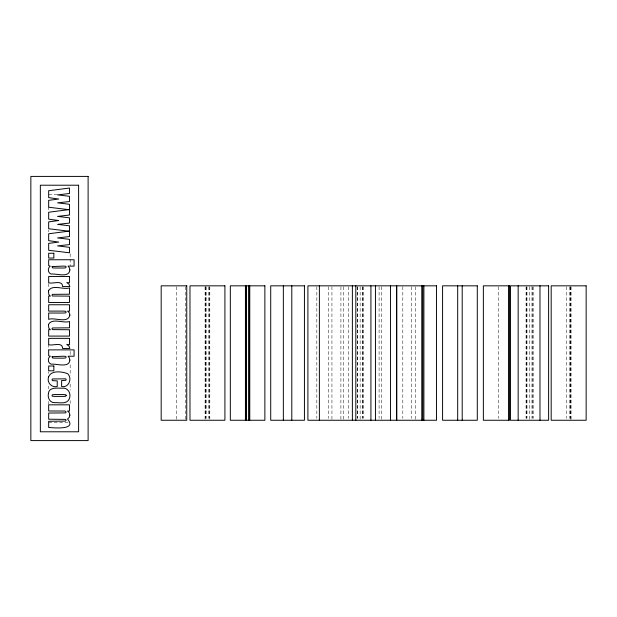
<?xml version="1.0" encoding="UTF-8"?>
<svg xmlns="http://www.w3.org/2000/svg" width="617" height="617" viewBox="0 0 617 617"><rect width="100%" height="100%" fill="white"/><g stroke="black" fill="none" stroke-linecap="round" stroke-linejoin="round"><path stroke-width="0.46" stroke-dasharray="3.08 2.31" d="M48.789 194.347L58.368 194.332M48.789 422.653L68.31 422.653M571.049 286.789L571.049 420.254M570.802 286.789L570.802 420.254M570.301 286.789L570.301 418.334M569.653 286.789L569.653 418.334M566.283 286.789L566.283 418.334M533.188 286.789L533.188 418.334M532.378 286.789L532.378 418.334M531.977 286.789L531.977 418.334M529.679 286.789L529.679 420.254M526.972 286.789L526.972 418.334M526.779 286.789L526.779 418.334M526.07 286.789L526.07 418.334M498.459 286.789L498.459 418.334M415.434 286.789L415.434 420.254M411.701 286.789L411.701 418.334M402.808 286.789L402.808 418.334M381.645 286.789L381.645 420.254M379.085 286.789L379.085 418.334M363.652 286.789L363.652 418.334M362.842 286.789L362.842 418.334M362.441 286.789L362.441 418.334M360.143 286.789L360.143 420.254M357.436 286.789L357.436 418.334M357.243 286.789L357.243 418.334M348.62 286.789L348.62 418.334M343.414 286.789L343.414 420.254M340.923 286.789L340.9 420.254M331.938 286.789L331.938 420.254M328.313 286.789L328.313 418.334M316.837 286.789L316.837 418.334M209.811 286.789L209.811 420.254M209.364 286.789L209.387 418.334M208.677 286.789L208.677 418.334M206.178 286.789L206.178 418.334M205.708 286.789L205.708 418.334M205.492 286.789L205.492 418.334M205.083 286.789L205.083 420.254M185.609 286.789L185.609 420.254M176.277 286.789L176.277 420.254M70.184 253.71L70.168 265.634M70.168 351.366L70.168 355.222M70.168 364.855L70.184 375.645M70.168 384.121L70.184 390.168M70.184 400.657L70.168 403.387M48.774 206.78L48.789 210.721M48.789 229.987L48.789 231.915M48.774 283.658L48.774 289.18M48.774 344.163L48.774 350.61M48.789 371.596L48.789 373.524M48.789 386.049L48.789 388.934M48.789 401.459L48.774 404.667"/><path stroke-width="0.93" d="M69.497 209.556L48.666 212.24L48.666 219.143L58.731 220.547L48.666 221.865L48.666 228.745L69.497 231.282M69.497 231.074L48.666 233.766L48.666 240.661L58.731 242.072L48.666 243.383L48.666 250.271L69.497 252.8L69.497 247.34L57.566 245.882L69.497 244.602L69.497 239.35L57.566 237.923L69.497 236.542L69.497 225.822L57.566 224.364L69.497 223.084L69.497 217.832L57.566 216.405L69.497 215.017L69.497 204.296L57.566 202.846L69.497 201.558L69.497 196.306L57.566 194.887L69.497 193.499L69.497 188.031L48.666 190.722L48.666 197.617L58.731 199.029L48.666 200.348L48.666 207.227L69.497 209.757M539.983 285.833L539.983 420.254M518.157 285.833L518.157 420.254M508.539 285.833L508.539 420.254M462.202 285.833L462.202 420.254M457.683 285.833L457.683 420.254M423.894 285.833L423.894 420.254M422.784 285.833L422.784 420.254M421.781 285.833L421.781 420.254M396.746 285.833L396.746 420.254M396.6 285.833L396.6 420.254M390.538 285.833L390.538 420.254M375.445 285.833L375.445 420.254M370.925 285.833L370.925 420.254M355.824 285.833L355.824 420.254M352.376 285.833L352.376 420.254M319.382 285.833L319.382 420.254M291.802 285.833L291.802 420.254M283.342 285.833L283.342 420.254M249.769 285.833L249.769 420.254M249.353 285.833L249.353 420.254M248.69 285.833L248.69 420.254M246.468 285.833L246.468 420.254M245.844 285.833L245.844 420.254M245.427 285.833L245.427 420.254M48.404 393.607C47.447 397.741 49.884 402.909 54.643 402.685C59.402 402.323 66.806 404.659 69.235 398.944C71.641 393.746 67.893 387.013 61.723 388.216C57.188 388.193 48.828 386.921 48.404 393.607M69.875 269.938C69.289 278.252 56.394 273.362 51.057 274.064C47.71 272.945 47.455 268.002 50.239 266.097L48.666 265.688L48.666 259.749L74.079 259.749L74.079 266.097L68.063 266.097L69.42 267.847L69.875 269.938M69.875 360.058C69.289 368.372 56.394 363.482 51.057 364.177C47.71 363.066 47.455 358.115 50.239 356.21L48.666 355.801L48.666 349.87L74.079 349.87L74.079 356.21L68.063 356.21L69.42 357.96L69.875 360.058M48.411 290.985L48.812 294.517L50.393 296.137L48.666 296.029L48.666 302.477L69.497 302.477L69.497 296.137L52.445 296.006L51.975 295.165L52.43 294.355L69.497 294.209L69.497 287.869C63.605 290.113 51.998 283.866 48.411 290.985M48.411 324.596L48.812 328.121L50.393 329.748L48.666 329.632L48.666 336.088L69.497 336.088L69.497 329.748L52.445 329.609L51.975 328.776L52.43 327.966L69.497 327.812L69.497 321.472C63.605 323.724 51.998 317.477 48.411 324.596M48.519 377.033C46.73 382.501 51.566 387.885 57.234 386.52L57.234 380.874L52.561 380.643L51.975 379.771L52.538 378.938L65.788 378.846L66.181 379.586L65.734 380.334L61.631 380.542L61.631 386.52C68.919 388.108 72.521 378.337 67.677 373.686C62.032 371.534 51.142 369.899 48.519 377.033M69.875 415.071L69.281 417.347L67.515 419.074C77.711 430.604 52.453 427.689 48.666 427.442L48.666 421.288L65.549 421.11L66.181 420.27L65.556 419.398L48.666 419.205L48.666 413.051L65.572 412.904L66.181 412.079L65.078 411.022L48.666 410.991L48.666 404.837L69.497 404.837L69.497 411.099L67.515 410.991L69.281 412.75L69.875 415.071M69.875 315.086C68.101 324.018 54.203 316.984 48.666 319.382L48.666 313.043L63.088 313.043L65.71 312.904L66.181 312.117L65.641 311.269L62.749 311.099L48.666 311.099L48.666 304.759L69.497 304.759L69.497 311.207L67.577 311.099L69.297 312.788L69.875 315.086M66.181 395.497L65.764 396.237L63.752 396.407L54.142 396.407L52.383 396.23L51.975 395.482L52.422 394.749L54.35 394.556L63.752 394.556L65.764 394.749L66.181 395.497M52.098 266.583L52.46 267.847L54.805 268.025L63.574 268.025L65.687 267.824L66.181 267.022L65.749 266.266L63.574 266.097L52.098 266.583M52.098 356.703L52.46 357.96L54.805 358.145L63.574 358.145L65.687 357.937L66.181 357.135L65.749 356.387L63.574 356.21L52.098 356.703M88.108 176.408L30.85 176.408L30.85 440.592L88.108 440.592L88.108 176.408M78.614 185.216L40.344 185.216L40.344 431.784L78.614 431.784L78.614 185.216M53.849 253.255L48.666 253.255L48.666 258.045L53.849 258.045L53.849 253.255M69.497 276.455L48.666 276.455L48.666 282.794C52.445 284.206 62.718 279.563 62.541 286.55L69.875 286.55L69.004 284.236L66.759 282.547L69.497 282.794L69.497 276.455M186.75 285.833L161.184 285.833L161.184 420.254L186.75 420.254L186.75 285.833M224.912 285.833L189.982 285.833L189.982 420.254L224.912 420.254L224.912 285.833M264.87 285.833L230.326 285.833L230.326 420.254L264.87 420.254L264.87 285.833M304.428 285.833L270.716 285.833L270.716 420.254L304.428 420.254L304.428 285.833M436.52 285.833L307.906 285.833L307.906 420.254L436.52 420.254L436.52 285.833M477.296 285.833L442.582 285.833L442.582 420.254L477.296 420.254L477.296 285.833M509.542 285.833L483.358 285.833L483.358 420.254L509.542 420.254L509.542 285.833M548.613 285.833L510.46 285.833L510.46 420.254L548.613 420.254L548.613 285.833M586.15 285.833L551.182 285.833L551.182 420.254L586.15 420.254L586.15 285.833M69.497 338.363L48.666 338.363L48.666 344.702C52.445 346.114 62.718 341.471 62.541 348.458L69.875 348.458L69.004 346.145L66.759 344.456L69.497 344.702L69.497 338.363M53.849 366.004L48.666 366.004L48.666 370.794L53.849 370.794L53.849 366.004"/></g></svg>
